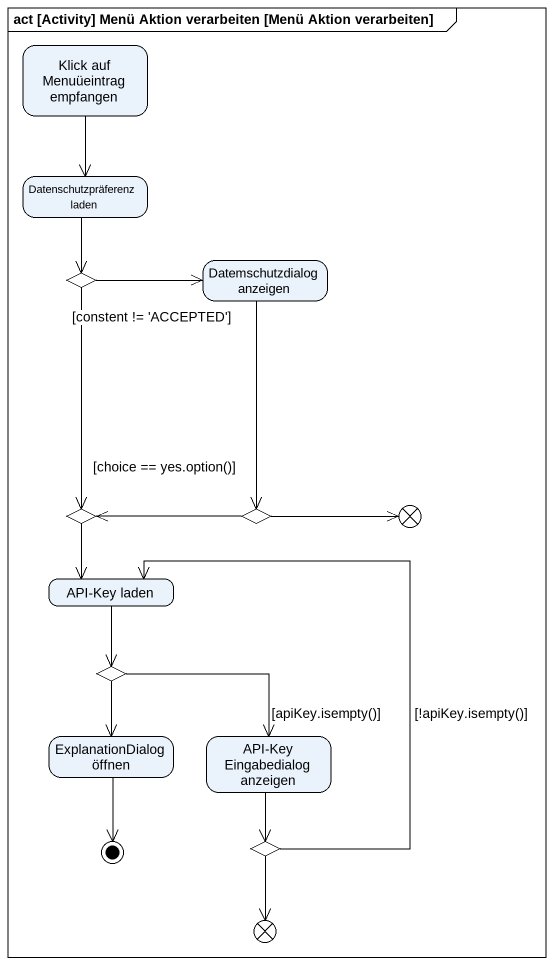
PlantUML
@startuml
mainframe act [Activity] Menü Aktion verarbeiten [Menü Aktion verarbeiten]
hide empty description
state "Klick auf Menuüeintrag empfangen" as Klick_auf_Menuüeintrag
state "Datenschutzpräferenz laden" as Datenschutzpräferenz_laden
state choice1 <<choice>>
state "Datemschutzdialog anzeigen" as Datemschutzdialog_anzeigen
state choice2 <<choice>>
state choice3 <<choice>>
state flowfinal1 <<end>>
state "API-Key laden" as API_Key_laden
state choice4 <<choice>>
state "ExplanationDialog öffnen" as ExplanationDialog_öffnen
state "API-Key Eingabedialog anzeigen" as API_Key_Eingabedialog
state choice5 <<choice>>
state flowfinal2 <<end>>
Klick_auf_Menuüeintrag --> Datenschutzpräferenz_laden
Datenschutzpräferenz_laden --> choice1
choice1 -right-> Datemschutzdialog_anzeigen : [constent != 'ACCEPTED']
choice1 --> choice2
Datemschutzdialog_anzeigen --> choice3
choice2 --> API_Key_laden
choice3 -left-> choice2 : [choice == yes.option()]
choice3 -right-> flowfinal1
API_Key_laden --> choice4
choice4 --> ExplanationDialog_öffnen
choice4 -right-> API_Key_Eingabedialog : [apiKey.isempty()]
API_Key_Eingabedialog --> choice5
choice5 -up-> API_Key_laden : [!apiKey.isempty()]
choice5 --> flowfinal2
ExplanationDialog_öffnen --> [*]
@enduml
